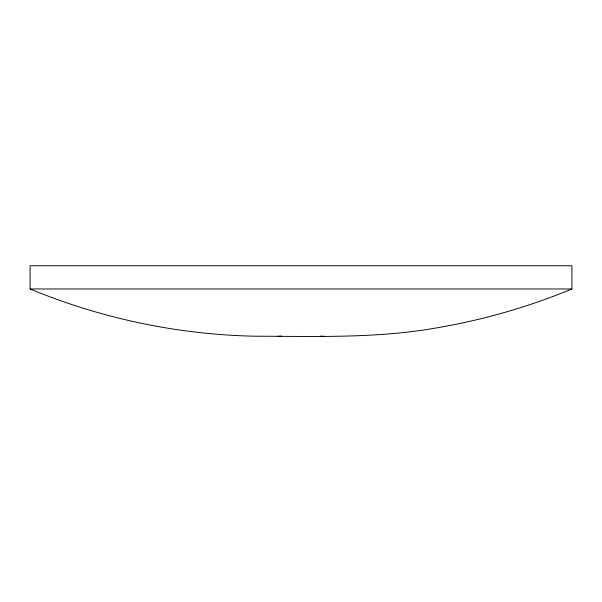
<?xml version="1.0" encoding="UTF-8"?>
<svg xmlns="http://www.w3.org/2000/svg" width="602" height="602" viewBox="0 0 602 602"><rect width="100%" height="100%" fill="white"/><g stroke="black" fill="none" stroke-linecap="round" stroke-linejoin="round"><path stroke-width="0.9" d="M571.9 288.975C529.211 306.636 484.587 319.564 439.069 327.45C378.297 338.595 316.283 336.322 254.819 336.209C177.838 334.592 101.226 318.496 30.1 288.975L30.1 265.753L571.9 265.753L571.9 288.975L30.1 288.975M277.921 336.247L281.608 336.112M320.392 336.112L324.079 336.247"/></g></svg>
